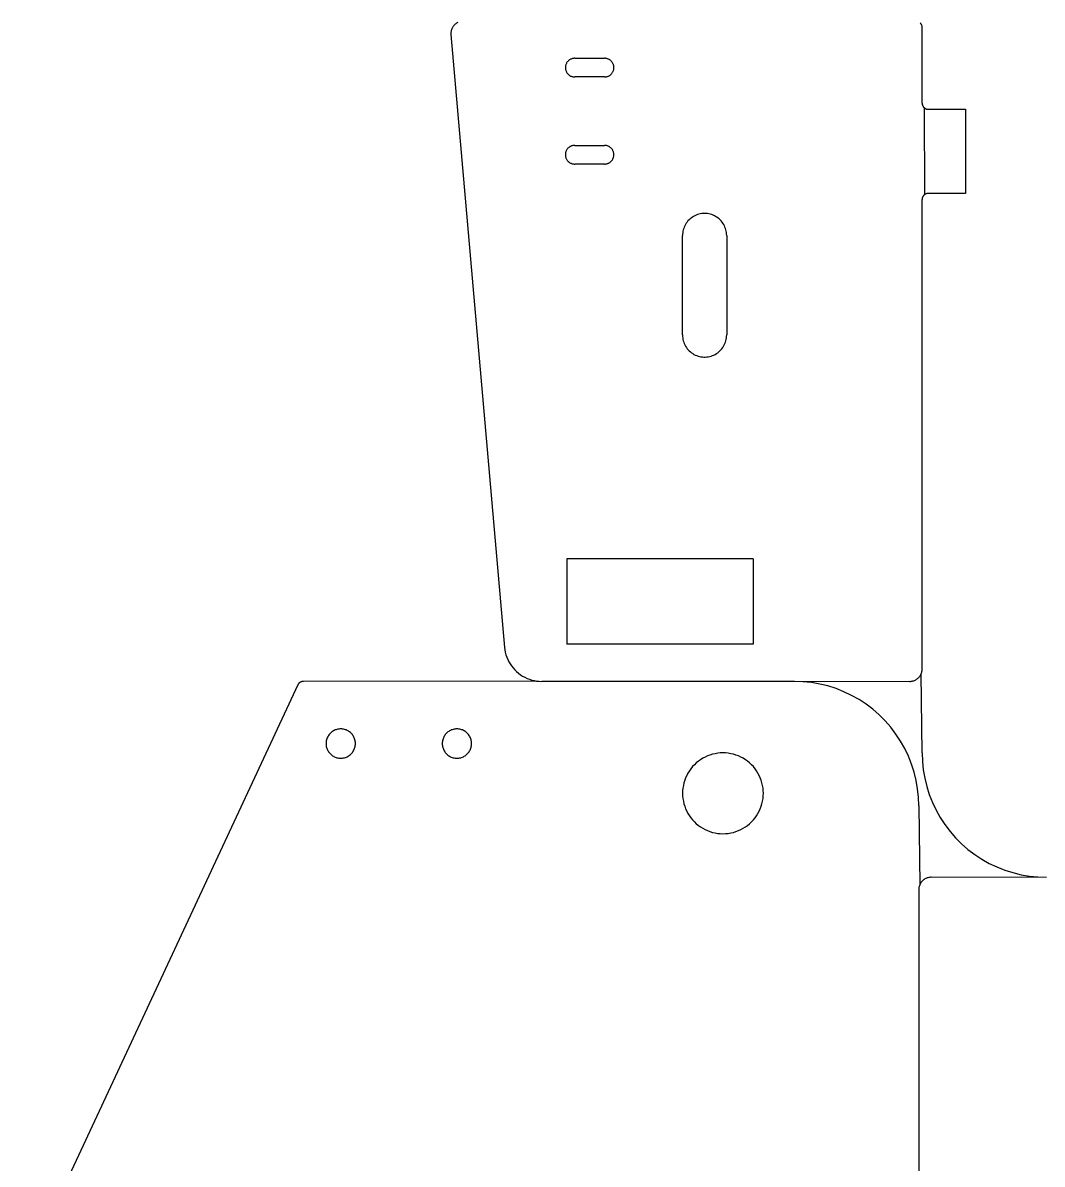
# Model space of a CAD drawing. Extents: x -22.3 to 21.7, y -13.4 to 13.4.
# Drawn here: x 11.334 to 14.563, y 1.467 to 5.08 of the extents above; entities that cross this region are included whole.
import ezdxf

# ---------------------------------------------------------------- set-up
doc = ezdxf.new("R2010")
doc.units = 0
doc.header["$MEASUREMENT"] = 0
doc.layers.get('0').update_dxf_attribs({"linetype": 'CONTINUOUS'})

msp = doc.modelspace()

# ---------------------------------------------------------------- linework, layer by layer
for p, q in [((12.693, 5.0609), (12.6921, 5.0584)), ((12.694, 5.0632), (12.693, 5.0609)), ((12.6952, 5.0656), (12.694, 5.0632)), ((12.6965, 5.0678), (12.6952, 5.0656)), ((12.698, 5.0699), (12.6965, 5.0678)), ((12.6997, 5.072), (12.698, 5.0699)), ((12.7014, 5.0739), (12.6997, 5.072)), ((12.7033, 5.0757), (12.7014, 5.0739)), ((12.7053, 5.0774), (12.7033, 5.0757)), ((12.7074, 5.0789), (12.7053, 5.0774)), ((12.7096, 5.0803), (12.7074, 5.0789)), ((12.7119, 5.0816), (12.7096, 5.0803)), ((14.1774, 5.0795), (14.1764, 5.0804)), ((14.1782, 5.0785), (14.1774, 5.0795)), ((14.1791, 5.0774), (14.1782, 5.0785)), ((14.1798, 5.0763), (14.1791, 5.0774)), ((14.1805, 5.0751), (14.1798, 5.0763)), ((14.181, 5.0739), (14.1805, 5.0751)), ((14.1815, 5.0726), (14.181, 5.0739)), ((14.1819, 5.0714), (14.1815, 5.0726)), ((14.1823, 5.0701), (14.1819, 5.0714)), ((14.1825, 5.0687), (14.1823, 5.0701)), ((14.1826, 5.0674), (14.1825, 5.0687)), ((14.1827, 5.066), (14.1826, 5.0674)), ((14.1827, 4.8262), (14.1827, 5.066)), ((12.6904, 5.0507), (12.6902, 5.0481)), ((12.6902, 5.0481), (12.6902, 5.0455)), ((12.6902, 5.0455), (12.6903, 5.0429)), ((12.6903, 5.0429), (12.8601, 3.1031)), ((12.6908, 5.0533), (12.6904, 5.0507)), ((12.6914, 5.0559), (12.6908, 5.0533)), ((12.6921, 5.0584), (12.6914, 5.0559)), ((13.0558, 4.9515), (13.055, 4.9498)), ((13.0567, 4.9533), (13.0558, 4.9515)), ((13.0577, 4.9549), (13.0567, 4.9533)), ((13.0588, 4.9565), (13.0577, 4.9549)), ((13.0601, 4.958), (13.0588, 4.9565)), ((13.0614, 4.9594), (13.0601, 4.958)), ((13.0628, 4.9607), (13.0614, 4.9594)), ((13.0643, 4.9619), (13.0628, 4.9607)), ((13.0659, 4.963), (13.0643, 4.9619)), ((13.0675, 4.9641), (13.0659, 4.963)), ((13.0692, 4.965), (13.0675, 4.9641)), ((13.071, 4.9658), (13.0692, 4.965)), ((13.0728, 4.9664), (13.071, 4.9658)), ((13.0746, 4.967), (13.0728, 4.9664)), ((13.0765, 4.9674), (13.0746, 4.967)), ((13.0784, 4.9678), (13.0765, 4.9674)), ((13.0803, 4.968), (13.0784, 4.9678)), ((13.0823, 4.968), (13.0803, 4.968)), ((13.0823, 4.968), (13.1768, 4.968)), ((13.1787, 4.968), (13.1768, 4.968)), ((13.1806, 4.9678), (13.1787, 4.968)), ((13.1825, 4.9674), (13.1806, 4.9678)), ((13.1844, 4.967), (13.1825, 4.9674)), ((13.1863, 4.9664), (13.1844, 4.967)), ((13.1881, 4.9658), (13.1863, 4.9664)), ((13.1898, 4.965), (13.1881, 4.9658)), ((13.1915, 4.9641), (13.1898, 4.965)), ((13.1932, 4.963), (13.1915, 4.9641)), ((13.1947, 4.9619), (13.1932, 4.963)), ((13.1962, 4.9607), (13.1947, 4.9619)), ((13.1976, 4.9594), (13.1962, 4.9607)), ((13.199, 4.958), (13.1976, 4.9594)), ((13.2002, 4.9565), (13.199, 4.958)), ((13.2013, 4.9549), (13.2002, 4.9565)), ((13.2023, 4.9533), (13.2013, 4.9549)), ((13.2032, 4.9515), (13.2023, 4.9533)), ((13.204, 4.9498), (13.2032, 4.9515)), ((13.0528, 4.9404), (13.0527, 4.9385)), ((13.0527, 4.9385), (13.0528, 4.9366)), ((13.053, 4.9423), (13.0528, 4.9404)), ((13.0528, 4.9366), (13.053, 4.9346)), ((13.0533, 4.9442), (13.053, 4.9423)), ((13.053, 4.9346), (13.0533, 4.9327)), ((13.0537, 4.9461), (13.0533, 4.9442)), ((13.0533, 4.9327), (13.0537, 4.9308)), ((13.0543, 4.948), (13.0537, 4.9461)), ((13.0537, 4.9308), (13.0543, 4.929)), ((13.055, 4.9498), (13.0543, 4.948)), ((13.0543, 4.929), (13.055, 4.9272)), ((13.055, 4.9272), (13.0558, 4.9254)), ((13.0558, 4.9254), (13.0567, 4.9237)), ((13.0567, 4.9237), (13.0577, 4.9221)), ((13.0577, 4.9221), (13.0588, 4.9205)), ((13.0588, 4.9205), (13.0601, 4.919)), ((13.0601, 4.919), (13.0614, 4.9176)), ((13.0614, 4.9176), (13.0628, 4.9163)), ((13.0628, 4.9163), (13.0643, 4.9151)), ((13.0643, 4.9151), (13.0659, 4.9139)), ((13.1932, 4.9139), (13.1947, 4.9151)), ((13.1947, 4.9151), (13.1962, 4.9163)), ((13.1962, 4.9163), (13.1976, 4.9176)), ((13.1976, 4.9176), (13.199, 4.919)), ((13.199, 4.919), (13.2002, 4.9205)), ((13.2002, 4.9205), (13.2013, 4.9221)), ((13.2013, 4.9221), (13.2023, 4.9237)), ((13.2023, 4.9237), (13.2032, 4.9254)), ((13.2032, 4.9254), (13.204, 4.9272)), ((13.2047, 4.948), (13.204, 4.9498)), ((13.204, 4.9272), (13.2047, 4.929)), ((13.2053, 4.9461), (13.2047, 4.948)), ((13.2047, 4.929), (13.2053, 4.9308)), ((13.2057, 4.9442), (13.2053, 4.9461)), ((13.2053, 4.9308), (13.2057, 4.9327)), ((13.206, 4.9423), (13.2057, 4.9442)), ((13.2057, 4.9327), (13.206, 4.9346)), ((13.2062, 4.9404), (13.206, 4.9423)), ((13.206, 4.9346), (13.2062, 4.9366)), ((13.2063, 4.9385), (13.2062, 4.9404)), ((13.2062, 4.9366), (13.2063, 4.9385)), ((13.0659, 4.9139), (13.0675, 4.9129)), ((13.0675, 4.9129), (13.0692, 4.912)), ((13.0692, 4.912), (13.071, 4.9112)), ((13.071, 4.9112), (13.0728, 4.9105)), ((13.0728, 4.9105), (13.0746, 4.91)), ((13.0746, 4.91), (13.0765, 4.9095)), ((13.0765, 4.9095), (13.0784, 4.9092)), ((13.0784, 4.9092), (13.0803, 4.909)), ((13.0803, 4.909), (13.0823, 4.909)), ((13.1768, 4.909), (13.0823, 4.909)), ((13.1768, 4.909), (13.1787, 4.909)), ((13.1787, 4.909), (13.1806, 4.9092)), ((13.1806, 4.9092), (13.1825, 4.9095)), ((13.1825, 4.9095), (13.1844, 4.91)), ((13.1844, 4.91), (13.1863, 4.9105)), ((13.1863, 4.9105), (13.1881, 4.9112)), ((13.1881, 4.9112), (13.1898, 4.912)), ((13.1898, 4.912), (13.1915, 4.9129)), ((13.1915, 4.9129), (13.1932, 4.9139)), ((14.1827, 4.8262), (14.1827, 4.8249)), ((14.1827, 4.8249), (14.1828, 4.8236)), ((14.1828, 4.8236), (14.1831, 4.8222)), ((14.1828, 4.8236), (14.1834, 4.8209)), ((14.1831, 4.8222), (14.1834, 4.8209)), ((14.1834, 4.8209), (14.1838, 4.8196)), ((14.1834, 4.8209), (14.1843, 4.8184)), ((14.1838, 4.8196), (14.1843, 4.8184)), ((14.1843, 4.8184), (14.1849, 4.8172)), ((14.1849, 4.8172), (14.1855, 4.816)), ((14.1855, 4.816), (14.1863, 4.8149)), ((14.1863, 4.8149), (14.1871, 4.8138)), ((14.1871, 4.8138), (14.188, 4.8128)), ((14.188, 4.8128), (14.1889, 4.8119)), ((14.1889, 4.8119), (14.1899, 4.811)), ((14.1889, 4.8119), (14.1904, 4.5363)), ((14.1899, 4.811), (14.191, 4.8102)), ((14.191, 4.8102), (14.1921, 4.8094)), ((14.1921, 4.8094), (14.1933, 4.8088)), ((14.1933, 4.8088), (14.1945, 4.8082)), ((14.1945, 4.8082), (14.1958, 4.8077)), ((14.1958, 4.8077), (14.197, 4.8073)), ((14.197, 4.8073), (14.1983, 4.807)), ((14.1983, 4.807), (14.1997, 4.8067)), ((14.1997, 4.8067), (14.201, 4.8066)), ((14.201, 4.8066), (14.2023, 4.8066)), ((14.2023, 4.8066), (14.3205, 4.8066)), ((14.3205, 4.8066), (14.3205, 4.5404)), ((13.0529, 4.6659), (13.0528, 4.6639)), ((13.0528, 4.6639), (13.0528, 4.6619)), ((13.0528, 4.6619), (13.0529, 4.6599)), ((13.0532, 4.6678), (13.0529, 4.6659)), ((13.0535, 4.6697), (13.0532, 4.6678)), ((13.0541, 4.6716), (13.0535, 4.6697)), ((13.0547, 4.6735), (13.0541, 4.6716)), ((13.0555, 4.6753), (13.0547, 4.6735)), ((13.0564, 4.6771), (13.0555, 4.6753)), ((13.0574, 4.6788), (13.0564, 4.6771)), ((13.0585, 4.6804), (13.0574, 4.6788)), ((13.0597, 4.682), (13.0585, 4.6804)), ((13.061, 4.6834), (13.0597, 4.682)), ((13.0625, 4.6848), (13.061, 4.6834)), ((13.064, 4.6861), (13.0625, 4.6848)), ((13.0656, 4.6872), (13.064, 4.6861)), ((13.0672, 4.6883), (13.0656, 4.6872)), ((13.069, 4.6892), (13.0672, 4.6883)), ((13.0707, 4.6901), (13.069, 4.6892)), ((13.0726, 4.6908), (13.0707, 4.6901)), ((13.0745, 4.6914), (13.0726, 4.6908)), ((13.0764, 4.6918), (13.0745, 4.6914)), ((13.0783, 4.6922), (13.0764, 4.6918)), ((13.0803, 4.6924), (13.0783, 4.6922)), ((13.0823, 4.6924), (13.0803, 4.6924)), ((13.0823, 4.6924), (13.1768, 4.6924)), ((13.1787, 4.6924), (13.1768, 4.6924)), ((13.1807, 4.6922), (13.1787, 4.6924)), ((13.1826, 4.6918), (13.1807, 4.6922)), ((13.1846, 4.6914), (13.1826, 4.6918)), ((13.1864, 4.6908), (13.1846, 4.6914)), ((13.1883, 4.6901), (13.1864, 4.6908)), ((13.1901, 4.6892), (13.1883, 4.6901)), ((13.1918, 4.6883), (13.1901, 4.6892)), ((13.1935, 4.6872), (13.1918, 4.6883)), ((13.1951, 4.6861), (13.1935, 4.6872)), ((13.1966, 4.6848), (13.1951, 4.6861)), ((13.198, 4.6834), (13.1966, 4.6848)), ((13.1993, 4.682), (13.198, 4.6834)), ((13.2005, 4.6804), (13.1993, 4.682)), ((13.2016, 4.6788), (13.2005, 4.6804)), ((13.2027, 4.6771), (13.2016, 4.6788)), ((13.2035, 4.6753), (13.2027, 4.6771)), ((13.2043, 4.6735), (13.2035, 4.6753)), ((13.205, 4.6716), (13.2043, 4.6735)), ((13.2055, 4.6697), (13.205, 4.6716)), ((13.2059, 4.6678), (13.2055, 4.6697)), ((13.2061, 4.6659), (13.2059, 4.6678)), ((13.2063, 4.6639), (13.2061, 4.6659)), ((13.2061, 4.6599), (13.2063, 4.6619)), ((13.2063, 4.6619), (13.2063, 4.6639)), ((13.0529, 4.6599), (13.0532, 4.658)), ((13.0532, 4.658), (13.0535, 4.6561)), ((13.0535, 4.6561), (13.0541, 4.6541)), ((13.0541, 4.6541), (13.0547, 4.6523)), ((13.0547, 4.6523), (13.0555, 4.6505)), ((13.0555, 4.6505), (13.0564, 4.6487)), ((13.0564, 4.6487), (13.0574, 4.647)), ((13.0574, 4.647), (13.0585, 4.6454)), ((13.0585, 4.6454), (13.0597, 4.6438)), ((13.0597, 4.6438), (13.061, 4.6424)), ((13.061, 4.6424), (13.0625, 4.641)), ((13.0625, 4.641), (13.064, 4.6397)), ((13.064, 4.6397), (13.0656, 4.6386)), ((13.0656, 4.6386), (13.0672, 4.6375)), ((13.0672, 4.6375), (13.069, 4.6365)), ((13.069, 4.6365), (13.0707, 4.6357)), ((13.0707, 4.6357), (13.0726, 4.635)), ((13.0726, 4.635), (13.0745, 4.6344)), ((13.0745, 4.6344), (13.0764, 4.634)), ((13.0764, 4.634), (13.0783, 4.6336)), ((13.0783, 4.6336), (13.0803, 4.6334)), ((13.0803, 4.6334), (13.0823, 4.6334)), ((13.1768, 4.6334), (13.0823, 4.6334)), ((13.1768, 4.6334), (13.1787, 4.6334)), ((13.1787, 4.6334), (13.1807, 4.6336)), ((13.1807, 4.6336), (13.1826, 4.634)), ((13.1826, 4.634), (13.1846, 4.6344)), ((13.1846, 4.6344), (13.1864, 4.635)), ((13.1864, 4.635), (13.1883, 4.6357)), ((13.1883, 4.6357), (13.1901, 4.6365)), ((13.1901, 4.6365), (13.1918, 4.6375)), ((13.1918, 4.6375), (13.1935, 4.6386)), ((13.1935, 4.6386), (13.1951, 4.6397)), ((13.1951, 4.6397), (13.1966, 4.641)), ((13.1966, 4.641), (13.198, 4.6424)), ((13.198, 4.6424), (13.1993, 4.6438)), ((13.1993, 4.6438), (13.2005, 4.6454)), ((13.2005, 4.6454), (13.2016, 4.647)), ((13.2016, 4.647), (13.2027, 4.6487)), ((13.2027, 4.6487), (13.2035, 4.6505)), ((13.2035, 4.6505), (13.2043, 4.6523)), ((13.2043, 4.6523), (13.205, 4.6541)), ((13.205, 4.6541), (13.2055, 4.6561)), ((13.2055, 4.6561), (13.2059, 4.658)), ((13.2059, 4.658), (13.2061, 4.6599)), ((14.1828, 4.5233), (14.1827, 4.522)), ((14.1827, 4.522), (14.1827, 4.5207)), ((14.1827, 3.0346), (14.1827, 4.5207)), ((14.183, 4.5246), (14.1828, 4.5233)), ((14.1833, 4.5258), (14.183, 4.5246)), ((14.1842, 4.5283), (14.1833, 4.5258)), ((14.1837, 4.5271), (14.1833, 4.5258)), ((14.1842, 4.5283), (14.1837, 4.5271)), ((14.1847, 4.5294), (14.1842, 4.5283)), ((14.1853, 4.5306), (14.1847, 4.5294)), ((14.186, 4.5317), (14.1853, 4.5306)), ((14.1867, 4.5327), (14.186, 4.5317)), ((14.1875, 4.5337), (14.1867, 4.5327)), ((14.1884, 4.5346), (14.1875, 4.5337)), ((14.1894, 4.5355), (14.1884, 4.5346)), ((14.1904, 4.5363), (14.1894, 4.5355)), ((14.1914, 4.5371), (14.1904, 4.5363)), ((14.1925, 4.5378), (14.1914, 4.5371)), ((14.1936, 4.5384), (14.1925, 4.5378)), ((14.1948, 4.5389), (14.1936, 4.5384)), ((14.196, 4.5394), (14.1948, 4.5389)), ((14.1973, 4.5397), (14.196, 4.5394)), ((14.1985, 4.54), (14.1973, 4.5397)), ((14.1998, 4.5402), (14.1985, 4.54)), ((14.2011, 4.5404), (14.1998, 4.5402)), ((14.2023, 4.5404), (14.2011, 4.5404)), ((14.3205, 4.5404), (14.2023, 4.5404)), ((13.4356, 4.4458), (13.4332, 4.4419)), ((13.4382, 4.4495), (13.4356, 4.4458)), ((13.4411, 4.4531), (13.4382, 4.4495)), ((13.4443, 4.4564), (13.4411, 4.4531)), ((13.4476, 4.4595), (13.4443, 4.4564)), ((13.4511, 4.4624), (13.4476, 4.4595)), ((13.4549, 4.4651), (13.4511, 4.4624)), ((13.4587, 4.4675), (13.4549, 4.4651)), ((13.4628, 4.4697), (13.4587, 4.4675)), ((13.4669, 4.4716), (13.4628, 4.4697)), ((13.4712, 4.4732), (13.4669, 4.4716)), ((13.4756, 4.4745), (13.4712, 4.4732)), ((13.4801, 4.4755), (13.4756, 4.4745)), ((13.4846, 4.4763), (13.4801, 4.4755)), ((13.4891, 4.4767), (13.4846, 4.4763)), ((13.4937, 4.4769), (13.4891, 4.4767)), ((13.4983, 4.4767), (13.4937, 4.4769)), ((13.5028, 4.4763), (13.4983, 4.4767)), ((13.5073, 4.4755), (13.5028, 4.4763)), ((13.5118, 4.4745), (13.5073, 4.4755)), ((13.5162, 4.4732), (13.5118, 4.4745)), ((13.5204, 4.4716), (13.5162, 4.4732)), ((13.5246, 4.4697), (13.5204, 4.4716)), ((13.5286, 4.4675), (13.5246, 4.4697)), ((13.5325, 4.4651), (13.5286, 4.4675)), ((13.5362, 4.4624), (13.5325, 4.4651)), ((13.5398, 4.4595), (13.5362, 4.4624)), ((13.5431, 4.4564), (13.5398, 4.4595)), ((13.5462, 4.4531), (13.5431, 4.4564)), ((13.5491, 4.4495), (13.5462, 4.4531)), ((13.5518, 4.4458), (13.5491, 4.4495)), ((13.5542, 4.4419), (13.5518, 4.4458)), ((13.424, 4.4116), (13.4238, 4.407)), ((13.4244, 4.4161), (13.424, 4.4116)), ((13.4251, 4.4206), (13.4244, 4.4161)), ((13.4262, 4.4251), (13.4251, 4.4206)), ((13.4275, 4.4295), (13.4262, 4.4251)), ((13.4291, 4.4337), (13.4275, 4.4295)), ((13.431, 4.4379), (13.4291, 4.4337)), ((13.4332, 4.4419), (13.431, 4.4379)), ((13.5564, 4.4379), (13.5542, 4.4419)), ((13.5583, 4.4337), (13.5564, 4.4379)), ((13.5599, 4.4295), (13.5583, 4.4337)), ((13.5612, 4.4251), (13.5599, 4.4295)), ((13.5622, 4.4206), (13.5612, 4.4251)), ((13.563, 4.4161), (13.5622, 4.4206)), ((13.5634, 4.4116), (13.563, 4.4161)), ((13.5636, 4.407), (13.5634, 4.4116)), ((13.4238, 4.092), (13.4238, 4.407)), ((13.5636, 4.407), (13.5636, 4.092)), ((13.4238, 4.092), (13.424, 4.0874)), ((13.424, 4.0874), (13.4244, 4.0827)), ((13.5629, 4.0827), (13.5634, 4.0874)), ((13.5634, 4.0874), (13.5636, 4.092)), ((13.4244, 4.0827), (13.4252, 4.0781)), ((13.4252, 4.0781), (13.4263, 4.0736)), ((13.4263, 4.0736), (13.4277, 4.0691)), ((13.4277, 4.0691), (13.4294, 4.0647)), ((13.4294, 4.0647), (13.4313, 4.0605)), ((13.4313, 4.0605), (13.4336, 4.0564)), ((13.4336, 4.0564), (13.4361, 4.0525)), ((13.4361, 4.0525), (13.4388, 4.0487)), ((13.4388, 4.0487), (13.4419, 4.0452)), ((13.5455, 4.0452), (13.5485, 4.0487)), ((13.5485, 4.0487), (13.5513, 4.0525)), ((13.5513, 4.0525), (13.5538, 4.0564)), ((13.5538, 4.0564), (13.5561, 4.0605)), ((13.5561, 4.0605), (13.558, 4.0647)), ((13.558, 4.0647), (13.5597, 4.0691)), ((13.5597, 4.0691), (13.5611, 4.0736)), ((13.5611, 4.0736), (13.5622, 4.0781)), ((13.5622, 4.0781), (13.5629, 4.0827)), ((13.4419, 4.0452), (13.4451, 4.0418)), ((13.4451, 4.0418), (13.4486, 4.0387)), ((13.4486, 4.0387), (13.4522, 4.0358)), ((13.4522, 4.0358), (13.4561, 4.0331)), ((13.4561, 4.0331), (13.4601, 4.0307)), ((13.4601, 4.0307), (13.4643, 4.0286)), ((13.4643, 4.0286), (13.4686, 4.0268)), ((13.4686, 4.0268), (13.473, 4.0253)), ((13.473, 4.0253), (13.4775, 4.0241)), ((13.4775, 4.0241), (13.4821, 4.0231)), ((13.4821, 4.0231), (13.4867, 4.0225)), ((13.4867, 4.0225), (13.4914, 4.0222)), ((13.4914, 4.0222), (13.496, 4.0222)), ((13.496, 4.0222), (13.5007, 4.0225)), ((13.5007, 4.0225), (13.5053, 4.0231)), ((13.5053, 4.0231), (13.5099, 4.0241)), ((13.5099, 4.0241), (13.5144, 4.0253)), ((13.5144, 4.0253), (13.5188, 4.0268)), ((13.5188, 4.0268), (13.5231, 4.0286)), ((13.5231, 4.0286), (13.5273, 4.0307)), ((13.5273, 4.0307), (13.5313, 4.0331)), ((13.5313, 4.0331), (13.5351, 4.0358)), ((13.5351, 4.0358), (13.5388, 4.0387)), ((13.5388, 4.0387), (13.5423, 4.0418)), ((13.5423, 4.0418), (13.5455, 4.0452)), ((13.6479, 3.3834), (13.0573, 3.3834)), ((13.0573, 3.3834), (13.0573, 3.1134)), ((13.6479, 3.3834), (13.6479, 3.1134)), ((13.6479, 3.1134), (13.0573, 3.1134)), ((12.8601, 3.1031), (12.861, 3.0952)), ((12.861, 3.0952), (12.8625, 3.0873)), ((12.8625, 3.0873), (12.8645, 3.0796)), ((12.8645, 3.0796), (12.8671, 3.0721)), ((12.8671, 3.0721), (12.8701, 3.0647)), ((12.8701, 3.0647), (12.8736, 3.0576)), ((12.8736, 3.0576), (12.8776, 3.0507)), ((12.8776, 3.0507), (12.8821, 3.0441)), ((12.8821, 3.0441), (12.8869, 3.0378)), ((12.8869, 3.0378), (12.8922, 3.0319)), ((12.8922, 3.0319), (12.8979, 3.0263)), ((12.8979, 3.0263), (12.904, 3.0211)), ((12.904, 3.0211), (12.9104, 3.0163)), ((12.9104, 3.0163), (12.9171, 3.012)), ((12.9171, 3.012), (12.924, 3.0082)), ((12.924, 3.0082), (12.9312, 3.0048)), ((12.9312, 3.0048), (12.9386, 3.0019)), ((12.9386, 3.0019), (12.9462, 2.9995)), ((12.9462, 2.9995), (12.954, 2.9977)), ((14.1607, 2.9993), (14.163, 3.0005)), ((14.163, 3.0005), (14.1652, 3.0019)), ((14.1652, 3.0019), (14.1673, 3.0034)), ((14.1673, 3.0034), (14.1693, 3.005)), ((14.1693, 3.005), (14.1711, 3.0068)), ((14.1711, 3.0068), (14.1729, 3.0087)), ((14.1729, 3.0087), (14.1745, 3.0107)), ((14.1745, 3.0107), (14.176, 3.0128)), ((14.176, 3.0128), (14.1774, 3.0149)), ((14.1774, 3.0149), (14.1786, 3.0172)), ((14.1786, 3.0172), (14.1797, 3.0196)), ((14.1797, 3.0196), (14.1806, 3.022)), ((14.1827, 2.7688), (14.1797, 3.0196)), ((14.1806, 3.022), (14.1813, 3.0244)), ((14.1813, 3.0244), (14.1819, 3.0269)), ((14.1819, 3.0269), (14.1823, 3.0295)), ((14.1823, 3.0295), (14.1826, 3.0321)), ((14.1826, 3.0321), (14.1827, 3.0346)), ((12.2053, 2.9839), (11.3343, 1.116)), ((12.2059, 2.9851), (12.2053, 2.9839)), ((12.2065, 2.9862), (12.2059, 2.9851)), ((12.2073, 2.9873), (12.2065, 2.9862)), ((12.2081, 2.9883), (12.2073, 2.9873)), ((12.209, 2.9893), (12.2081, 2.9883)), ((12.2099, 2.9902), (12.209, 2.9893)), ((12.2109, 2.991), (12.2099, 2.9902)), ((12.212, 2.9918), (12.2109, 2.991)), ((12.2131, 2.9925), (12.212, 2.9918)), ((12.2143, 2.9931), (12.2131, 2.9925)), ((12.2154, 2.9937), (12.2143, 2.9931)), ((12.2167, 2.9942), (12.2154, 2.9937)), ((12.2179, 2.9946), (12.2167, 2.9942)), ((12.2192, 2.9949), (12.2179, 2.9946)), ((12.2205, 2.9951), (12.2192, 2.9949)), ((12.2218, 2.9952), (12.2205, 2.9951)), ((12.2231, 2.9953), (12.2218, 2.9952)), ((12.9618, 2.9963), (12.2231, 2.9953)), ((12.954, 2.9977), (12.9618, 2.9963)), ((12.9618, 2.9963), (12.9698, 2.9955)), ((12.9698, 2.9955), (12.9777, 2.9953)), ((13.7782, 2.9953), (12.9777, 2.9953)), ((13.8051, 2.9943), (13.7782, 2.9953)), ((14.1433, 2.9953), (13.8051, 2.9943)), ((13.8318, 2.9916), (13.8051, 2.9943)), ((13.8583, 2.987), (13.8318, 2.9916)), ((13.8845, 2.9807), (13.8583, 2.987)), ((13.9101, 2.9725), (13.8845, 2.9807)), ((13.9351, 2.9627), (13.9101, 2.9725)), ((14.1433, 2.9953), (14.1459, 2.9953)), ((14.1459, 2.9953), (14.1484, 2.9956)), ((14.1484, 2.9956), (14.151, 2.996)), ((14.151, 2.996), (14.1535, 2.9966)), ((14.1535, 2.9966), (14.1559, 2.9973)), ((14.1559, 2.9973), (14.1584, 2.9983)), ((14.1584, 2.9983), (14.1607, 2.9993)), ((13.9594, 2.9511), (13.9351, 2.9627)), ((13.9828, 2.9379), (13.9594, 2.9511)), ((14.0053, 2.9232), (13.9828, 2.9379)), ((14.0267, 2.907), (14.0053, 2.9232)), ((14.047, 2.8893), (14.0267, 2.907)), ((14.066, 2.8703), (14.047, 2.8893)), ((14.0836, 2.85), (14.066, 2.8703)), ((12.2995, 2.819), (12.2983, 2.8162)), ((12.301, 2.8217), (12.2995, 2.819)), ((12.3026, 2.8242), (12.301, 2.8217)), ((12.3043, 2.8267), (12.3026, 2.8242)), ((12.3063, 2.8291), (12.3043, 2.8267)), ((12.3083, 2.8313), (12.3063, 2.8291)), ((12.3106, 2.8334), (12.3083, 2.8313)), ((12.3129, 2.8353), (12.3106, 2.8334)), ((12.3154, 2.8371), (12.3129, 2.8353)), ((12.318, 2.8387), (12.3154, 2.8371)), ((12.3207, 2.8401), (12.318, 2.8387)), ((12.3234, 2.8414), (12.3207, 2.8401)), ((12.3263, 2.8424), (12.3234, 2.8414)), ((12.3292, 2.8433), (12.3263, 2.8424)), ((12.3322, 2.844), (12.3292, 2.8433)), ((12.3352, 2.8445), (12.3322, 2.844)), ((12.3382, 2.8448), (12.3352, 2.8445)), ((12.3412, 2.8449), (12.3382, 2.8448)), ((12.3443, 2.8448), (12.3412, 2.8449)), ((12.3473, 2.8445), (12.3443, 2.8448)), ((12.3503, 2.844), (12.3473, 2.8445)), ((12.3533, 2.8433), (12.3503, 2.844)), ((12.3562, 2.8424), (12.3533, 2.8433)), ((12.359, 2.8414), (12.3562, 2.8424)), ((12.3618, 2.8401), (12.359, 2.8414)), ((12.3645, 2.8387), (12.3618, 2.8401)), ((12.3671, 2.8371), (12.3645, 2.8387)), ((12.3695, 2.8353), (12.3671, 2.8371)), ((12.3719, 2.8334), (12.3695, 2.8353)), ((12.3741, 2.8313), (12.3719, 2.8334)), ((12.3762, 2.8291), (12.3741, 2.8313)), ((12.3781, 2.8267), (12.3762, 2.8291)), ((12.3799, 2.8242), (12.3781, 2.8267)), ((12.3815, 2.8217), (12.3799, 2.8242)), ((12.3829, 2.819), (12.3815, 2.8217)), ((12.3842, 2.8162), (12.3829, 2.819)), ((12.6675, 2.819), (12.6663, 2.8162)), ((12.669, 2.8217), (12.6675, 2.819)), ((12.6706, 2.8242), (12.669, 2.8217)), ((12.6723, 2.8267), (12.6706, 2.8242)), ((12.6743, 2.8291), (12.6723, 2.8267)), ((12.6763, 2.8313), (12.6743, 2.8291)), ((12.6786, 2.8334), (12.6763, 2.8313)), ((12.6809, 2.8353), (12.6786, 2.8334)), ((12.6834, 2.8371), (12.6809, 2.8353)), ((12.686, 2.8387), (12.6834, 2.8371)), ((12.6887, 2.8401), (12.686, 2.8387)), ((12.6914, 2.8414), (12.6887, 2.8401)), ((12.6943, 2.8424), (12.6914, 2.8414)), ((12.6972, 2.8433), (12.6943, 2.8424)), ((12.7002, 2.844), (12.6972, 2.8433)), ((12.7032, 2.8445), (12.7002, 2.844)), ((12.7062, 2.8448), (12.7032, 2.8445)), ((12.7092, 2.8449), (12.7062, 2.8448)), ((12.7123, 2.8448), (12.7092, 2.8449)), ((12.7153, 2.8445), (12.7123, 2.8448)), ((12.7183, 2.844), (12.7153, 2.8445)), ((12.7213, 2.8433), (12.7183, 2.844)), ((12.7242, 2.8424), (12.7213, 2.8433)), ((12.727, 2.8414), (12.7242, 2.8424)), ((12.7298, 2.8401), (12.727, 2.8414)), ((12.7325, 2.8387), (12.7298, 2.8401)), ((12.7351, 2.8371), (12.7325, 2.8387)), ((12.7375, 2.8353), (12.7351, 2.8371)), ((12.7399, 2.8334), (12.7375, 2.8353)), ((12.7421, 2.8313), (12.7399, 2.8334)), ((12.7442, 2.8291), (12.7421, 2.8313)), ((12.7461, 2.8267), (12.7442, 2.8291)), ((12.7479, 2.8242), (12.7461, 2.8267)), ((12.7495, 2.8217), (12.7479, 2.8242)), ((12.7509, 2.819), (12.7495, 2.8217)), ((12.7522, 2.8162), (12.7509, 2.819)), ((14.0999, 2.8286), (14.0836, 2.85)), ((14.1146, 2.8061), (14.0999, 2.8286)), ((12.2948, 2.8014), (12.2947, 2.7984)), ((12.2947, 2.7984), (12.2948, 2.7954)), ((12.2951, 2.8045), (12.2948, 2.8014)), ((12.2948, 2.7954), (12.2951, 2.7923)), ((12.2956, 2.8075), (12.2951, 2.8045)), ((12.2951, 2.7923), (12.2956, 2.7893)), ((12.2963, 2.8104), (12.2956, 2.8075)), ((12.2956, 2.7893), (12.2963, 2.7864)), ((12.2972, 2.8134), (12.2963, 2.8104)), ((12.2963, 2.7864), (12.2972, 2.7835)), ((12.2983, 2.8162), (12.2972, 2.8134)), ((12.2972, 2.7835), (12.2983, 2.7806)), ((12.3853, 2.8134), (12.3842, 2.8162)), ((12.3842, 2.7806), (12.3853, 2.7835)), ((12.3861, 2.8104), (12.3853, 2.8134)), ((12.3853, 2.7835), (12.3861, 2.7864)), ((12.3868, 2.8075), (12.3861, 2.8104)), ((12.3861, 2.7864), (12.3868, 2.7893)), ((12.3873, 2.8045), (12.3868, 2.8075)), ((12.3868, 2.7893), (12.3873, 2.7923)), ((12.3876, 2.8014), (12.3873, 2.8045)), ((12.3873, 2.7923), (12.3876, 2.7954)), ((12.3877, 2.7984), (12.3876, 2.8014)), ((12.3876, 2.7954), (12.3877, 2.7984)), ((12.6628, 2.8014), (12.6627, 2.7984)), ((12.6627, 2.7984), (12.6628, 2.7954)), ((12.6631, 2.8045), (12.6628, 2.8014)), ((12.6628, 2.7954), (12.6631, 2.7923)), ((12.6636, 2.8075), (12.6631, 2.8045)), ((12.6631, 2.7923), (12.6636, 2.7893)), ((12.6643, 2.8104), (12.6636, 2.8075)), ((12.6636, 2.7893), (12.6643, 2.7864)), ((12.6652, 2.8134), (12.6643, 2.8104)), ((12.6643, 2.7864), (12.6652, 2.7835)), ((12.6663, 2.8162), (12.6652, 2.8134)), ((12.6652, 2.7835), (12.6663, 2.7806)), ((12.7533, 2.8134), (12.7522, 2.8162)), ((12.7522, 2.7806), (12.7533, 2.7835)), ((12.7541, 2.8104), (12.7533, 2.8134)), ((12.7533, 2.7835), (12.7541, 2.7864)), ((12.7548, 2.8075), (12.7541, 2.8104)), ((12.7541, 2.7864), (12.7548, 2.7893)), ((12.7553, 2.8045), (12.7548, 2.8075)), ((12.7548, 2.7893), (12.7553, 2.7923)), ((12.7556, 2.8014), (12.7553, 2.8045)), ((12.7553, 2.7923), (12.7556, 2.7954)), ((12.7557, 2.7984), (12.7556, 2.8014)), ((12.7556, 2.7954), (12.7557, 2.7984)), ((14.1278, 2.7827), (14.1146, 2.8061)), ((14.1393, 2.7584), (14.1278, 2.7827)), ((12.2983, 2.7806), (12.2995, 2.7778)), ((12.2995, 2.7778), (12.301, 2.7752)), ((12.301, 2.7752), (12.3026, 2.7726)), ((12.3026, 2.7726), (12.3043, 2.7701)), ((12.3043, 2.7701), (12.3063, 2.7677)), ((12.3063, 2.7677), (12.3083, 2.7655)), ((12.3083, 2.7655), (12.3106, 2.7634)), ((12.3106, 2.7634), (12.3129, 2.7615)), ((12.3129, 2.7615), (12.3154, 2.7597)), ((12.3154, 2.7597), (12.318, 2.7581)), ((12.318, 2.7581), (12.3207, 2.7567)), ((12.3207, 2.7567), (12.3234, 2.7554)), ((12.3234, 2.7554), (12.3263, 2.7544)), ((12.3263, 2.7544), (12.3292, 2.7535)), ((12.3292, 2.7535), (12.3322, 2.7528)), ((12.3322, 2.7528), (12.3352, 2.7523)), ((12.3352, 2.7523), (12.3382, 2.752)), ((12.3382, 2.752), (12.3412, 2.7519)), ((12.3412, 2.7519), (12.3443, 2.752)), ((12.3443, 2.752), (12.3473, 2.7523)), ((12.3473, 2.7523), (12.3503, 2.7528)), ((12.3503, 2.7528), (12.3533, 2.7535)), ((12.3533, 2.7535), (12.3562, 2.7544)), ((12.3562, 2.7544), (12.359, 2.7554)), ((12.359, 2.7554), (12.3618, 2.7567)), ((12.3618, 2.7567), (12.3645, 2.7581)), ((12.3645, 2.7581), (12.3671, 2.7597)), ((12.3671, 2.7597), (12.3695, 2.7615)), ((12.3695, 2.7615), (12.3719, 2.7634)), ((12.3719, 2.7634), (12.3741, 2.7655)), ((12.3741, 2.7655), (12.3762, 2.7677)), ((12.3762, 2.7677), (12.3781, 2.7701)), ((12.3781, 2.7701), (12.3799, 2.7726)), ((12.3799, 2.7726), (12.3815, 2.7752)), ((12.3815, 2.7752), (12.3829, 2.7778)), ((12.3829, 2.7778), (12.3842, 2.7806)), ((12.6663, 2.7806), (12.6675, 2.7778)), ((12.6675, 2.7778), (12.669, 2.7752)), ((12.669, 2.7752), (12.6706, 2.7726)), ((12.6706, 2.7726), (12.6723, 2.7701)), ((12.6723, 2.7701), (12.6743, 2.7677)), ((12.6743, 2.7677), (12.6763, 2.7655)), ((12.6763, 2.7655), (12.6786, 2.7634)), ((12.6786, 2.7634), (12.6809, 2.7615)), ((12.6809, 2.7615), (12.6834, 2.7597)), ((12.6834, 2.7597), (12.686, 2.7581)), ((12.686, 2.7581), (12.6887, 2.7567)), ((12.6887, 2.7567), (12.6914, 2.7554)), ((12.6914, 2.7554), (12.6943, 2.7544)), ((12.6943, 2.7544), (12.6972, 2.7535)), ((12.6972, 2.7535), (12.7002, 2.7528)), ((12.7002, 2.7528), (12.7032, 2.7523)), ((12.7032, 2.7523), (12.7062, 2.752)), ((12.7062, 2.752), (12.7092, 2.7519)), ((12.7092, 2.7519), (12.7123, 2.752)), ((12.7123, 2.752), (12.7153, 2.7523)), ((12.7153, 2.7523), (12.7183, 2.7528)), ((12.7183, 2.7528), (12.7213, 2.7535)), ((12.7213, 2.7535), (12.7242, 2.7544)), ((12.7242, 2.7544), (12.727, 2.7554)), ((12.727, 2.7554), (12.7298, 2.7567)), ((12.7298, 2.7567), (12.7325, 2.7581)), ((12.7325, 2.7581), (12.7351, 2.7597)), ((12.7351, 2.7597), (12.7375, 2.7615)), ((12.7375, 2.7615), (12.7399, 2.7634)), ((12.7399, 2.7634), (12.7421, 2.7655)), ((12.7421, 2.7655), (12.7442, 2.7677)), ((12.7442, 2.7677), (12.7461, 2.7701)), ((12.7461, 2.7701), (12.7479, 2.7726)), ((12.7479, 2.7726), (12.7495, 2.7752)), ((12.7495, 2.7752), (12.7509, 2.7778)), ((12.7509, 2.7778), (12.7522, 2.7806)), ((13.4808, 2.7473), (13.474, 2.7424)), ((13.4879, 2.7517), (13.4808, 2.7473)), ((13.4953, 2.7557), (13.4879, 2.7517)), ((13.5029, 2.7591), (13.4953, 2.7557)), ((13.5107, 2.7621), (13.5029, 2.7591)), ((13.5187, 2.7645), (13.5107, 2.7621)), ((13.5269, 2.7664), (13.5187, 2.7645)), ((13.5352, 2.7678), (13.5269, 2.7664)), ((13.5435, 2.7686), (13.5352, 2.7678)), ((13.5519, 2.7689), (13.5435, 2.7686)), ((13.5602, 2.7686), (13.5519, 2.7689)), ((13.5686, 2.7678), (13.5602, 2.7686)), ((13.5768, 2.7664), (13.5686, 2.7678)), ((13.585, 2.7645), (13.5768, 2.7664)), ((13.593, 2.7621), (13.585, 2.7645)), ((13.6008, 2.7591), (13.593, 2.7621)), ((13.6085, 2.7557), (13.6008, 2.7591)), ((13.6158, 2.7517), (13.6085, 2.7557)), ((13.6229, 2.7473), (13.6158, 2.7517)), ((13.6298, 2.7424), (13.6229, 2.7473)), ((14.1492, 2.7334), (14.1393, 2.7584)), ((14.1827, 2.7688), (14.1836, 2.7419)), ((13.4455, 2.712), (13.441, 2.7049)), ((13.4503, 2.7188), (13.4455, 2.712)), ((13.4557, 2.7253), (13.4503, 2.7188)), ((13.4614, 2.7314), (13.4557, 2.7253)), ((13.4675, 2.7371), (13.4614, 2.7314)), ((13.474, 2.7424), (13.4675, 2.7371)), ((13.6362, 2.7371), (13.6298, 2.7424)), ((13.6423, 2.7314), (13.6362, 2.7371)), ((13.6481, 2.7253), (13.6423, 2.7314)), ((13.6534, 2.7188), (13.6481, 2.7253)), ((13.6582, 2.712), (13.6534, 2.7188)), ((13.6627, 2.7049), (13.6582, 2.712)), ((14.1573, 2.7078), (14.1492, 2.7334)), ((14.1836, 2.7419), (14.1863, 2.7151)), ((14.1863, 2.7151), (14.1909, 2.6887)), ((13.4307, 2.6821), (13.4283, 2.674)), ((13.4336, 2.6899), (13.4307, 2.6821)), ((13.4371, 2.6975), (13.4336, 2.6899)), ((13.441, 2.7049), (13.4371, 2.6975)), ((13.6666, 2.6975), (13.6627, 2.7049)), ((13.6701, 2.6899), (13.6666, 2.6975)), ((13.673, 2.6821), (13.6701, 2.6899)), ((13.6755, 2.674), (13.673, 2.6821)), ((14.1637, 2.6817), (14.1573, 2.7078)), ((14.1683, 2.6552), (14.1637, 2.6817)), ((14.1909, 2.6887), (14.1973, 2.6625)), ((13.4242, 2.6493), (13.4239, 2.6409)), ((13.4239, 2.6409), (13.4242, 2.6326)), ((13.425, 2.6576), (13.4242, 2.6493)), ((13.4264, 2.6659), (13.425, 2.6576)), ((13.4283, 2.674), (13.4264, 2.6659)), ((13.6774, 2.6659), (13.6755, 2.674)), ((13.6787, 2.6576), (13.6774, 2.6659)), ((13.6795, 2.6493), (13.6787, 2.6576)), ((13.6798, 2.6409), (13.6795, 2.6493)), ((13.6795, 2.6326), (13.6798, 2.6409)), ((14.171, 2.6284), (14.1683, 2.6552)), ((14.1973, 2.6625), (14.2054, 2.6369)), ((13.4242, 2.6326), (13.425, 2.6242)), ((13.425, 2.6242), (13.4264, 2.616)), ((13.4264, 2.616), (13.4283, 2.6078)), ((13.4283, 2.6078), (13.4307, 2.5998)), ((13.673, 2.5998), (13.6755, 2.6078)), ((13.6755, 2.6078), (13.6774, 2.616)), ((13.6774, 2.616), (13.6787, 2.6242)), ((13.6787, 2.6242), (13.6795, 2.6326)), ((14.1719, 2.6016), (14.171, 2.6284)), ((14.2054, 2.6369), (14.2153, 2.6119)), ((14.2153, 2.6119), (14.2268, 2.5876)), ((13.4307, 2.5998), (13.4336, 2.592)), ((13.4336, 2.592), (13.4371, 2.5843)), ((13.4371, 2.5843), (13.441, 2.577)), ((13.441, 2.577), (13.4455, 2.5698)), ((13.4455, 2.5698), (13.4503, 2.563)), ((13.6534, 2.563), (13.6582, 2.5698)), ((13.6582, 2.5698), (13.6627, 2.577)), ((13.6627, 2.577), (13.6666, 2.5843)), ((13.6666, 2.5843), (13.6701, 2.592)), ((13.6701, 2.592), (13.673, 2.5998)), ((14.1719, 2.6016), (14.1749, 2.3508)), ((14.2268, 2.5876), (14.24, 2.5642)), ((13.4503, 2.563), (13.4557, 2.5566)), ((13.4557, 2.5566), (13.4614, 2.5505)), ((13.4614, 2.5505), (13.4675, 2.5447)), ((13.4675, 2.5447), (13.474, 2.5394)), ((13.474, 2.5394), (13.4808, 2.5345)), ((13.4808, 2.5345), (13.4879, 2.5301)), ((13.4879, 2.5301), (13.4953, 2.5262)), ((13.6085, 2.5262), (13.6158, 2.5301)), ((13.6158, 2.5301), (13.6229, 2.5345)), ((13.6229, 2.5345), (13.6298, 2.5394)), ((13.6298, 2.5394), (13.6362, 2.5447)), ((13.6362, 2.5447), (13.6423, 2.5505)), ((13.6423, 2.5505), (13.6481, 2.5566)), ((13.6481, 2.5566), (13.6534, 2.563)), ((14.24, 2.5642), (14.2547, 2.5417)), ((14.2547, 2.5417), (14.271, 2.5203)), ((13.4953, 2.5262), (13.5029, 2.5227)), ((13.5029, 2.5227), (13.5107, 2.5198)), ((13.5107, 2.5198), (13.5187, 2.5173)), ((13.5187, 2.5173), (13.5269, 2.5154)), ((13.5269, 2.5154), (13.5352, 2.5141)), ((13.5352, 2.5141), (13.5435, 2.5132)), ((13.5435, 2.5132), (13.5519, 2.513)), ((13.5519, 2.513), (13.5602, 2.5132)), ((13.5602, 2.5132), (13.5686, 2.5141)), ((13.5686, 2.5141), (13.5768, 2.5154)), ((13.5768, 2.5154), (13.585, 2.5173)), ((13.585, 2.5173), (13.593, 2.5198)), ((13.593, 2.5198), (13.6008, 2.5227)), ((13.6008, 2.5227), (13.6085, 2.5262)), ((14.271, 2.5203), (14.2886, 2.5)), ((14.2886, 2.5), (14.3076, 2.481)), ((14.3076, 2.481), (14.3279, 2.4634)), ((14.3279, 2.4634), (14.3493, 2.4471)), ((14.3493, 2.4471), (14.3718, 2.4324)), ((14.3718, 2.4324), (14.3952, 2.4192)), ((14.3952, 2.4192), (14.4195, 2.4077)), ((14.4195, 2.4077), (14.4445, 2.3978)), ((14.4445, 2.3978), (14.4701, 2.3897)), ((14.4701, 2.3897), (14.4963, 2.3833)), ((14.1749, 2.3508), (14.174, 2.3483)), ((14.176, 2.3531), (14.1749, 2.3508)), ((14.1772, 2.3554), (14.176, 2.3531)), ((14.1786, 2.3576), (14.1772, 2.3554)), ((14.1801, 2.3597), (14.1786, 2.3576)), ((14.1817, 2.3616), (14.1801, 2.3597)), ((14.1835, 2.3635), (14.1817, 2.3616)), ((14.1853, 2.3653), (14.1835, 2.3635)), ((14.1873, 2.3669), (14.1853, 2.3653)), ((14.1894, 2.3684), (14.1873, 2.3669)), ((14.1916, 2.3698), (14.1894, 2.3684)), ((14.1939, 2.371), (14.1916, 2.3698)), ((14.1962, 2.3721), (14.1939, 2.371)), ((14.1987, 2.373), (14.1962, 2.3721)), ((14.2011, 2.3737), (14.1987, 2.373)), ((14.2036, 2.3743), (14.2011, 2.3737)), ((14.2062, 2.3747), (14.2036, 2.3743)), ((14.2087, 2.375), (14.2062, 2.3747)), ((14.2113, 2.3751), (14.2087, 2.375)), ((14.2113, 2.3751), (14.5495, 2.376)), ((14.4963, 2.3833), (14.5228, 2.3787)), ((14.5228, 2.3787), (14.5495, 2.376)), ((14.5495, 2.376), (14.5764, 2.3751)), ((14.172, 2.3383), (14.1719, 2.3357)), ((14.1719, 2.3357), (14.1719, 0.8496)), ((14.1723, 2.3408), (14.172, 2.3383)), ((14.1727, 2.3434), (14.1723, 2.3408)), ((14.1733, 2.3459), (14.1727, 2.3434)), ((14.174, 2.3483), (14.1733, 2.3459))]:
    msp.add_line(p, q)

doc.saveas('drawing.dxf')
